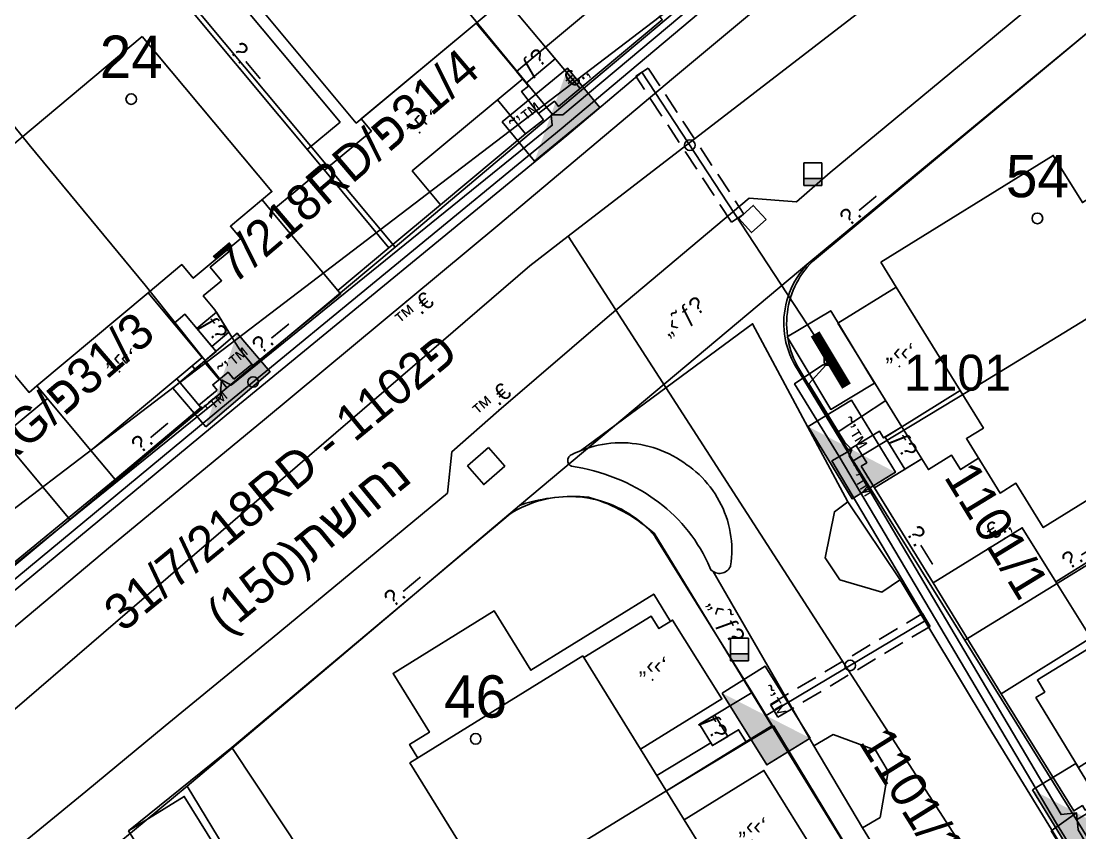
# Model space of a CAD drawing. Header units: metres. Extents: x 218299 to 220222, y 572714 to 574340.
# Drawn here: x 218915.9 to 218966, y 573260.6 to 573298.9 of the extents above; entities that cross this region are included whole.
import ezdxf
from ezdxf.enums import TextEntityAlignment as Align

# ---------------------------------------------------------------- set-up
doc = ezdxf.new("R2010")
doc.units = ezdxf.units.M
doc.header["$MEASUREMENT"] = 0
doc.linetypes.add('DASH15', pattern=[1.5, 1, -0.5])
for name, color, linetype in [('1602', 44, 'Continuous'), ('1603', 44, 'Continuous'), ('6011', 10, 'Continuous'), ('6091', 102, 'CABLEUNDEXIST03'), ('6151', 102, 'CABLEUNDEXIST03'), ('6241', 7, 'Continuous'), ('6261', 7, 'Continuous'), ('6701', 7, 'DASH15'), ('6911', 3, 'Continuous'), ('6916', 7, 'Continuous'), ('A_POINTS', 2, 'Continuous'), ('M2200', 253, 'Continuous'), ('M2207', 253, 'Continuous'), ('M2401', 7, 'Continuous'), ('M2404', 7, 'Continuous'), ('M2407', 253, 'Continuous'), ('M2408', 253, 'Continuous'), ('M2412', 253, 'Continuous'), ('M2420', 253, 'Continuous'), ('M2601', 253, 'Continuous'), ('M2602', 253, 'Continuous'), ('M2605', 253, 'Continuous'), ('M2612', 253, 'Continuous'), ('M5235', 253, 'Continuous'), ('M5250', 253, 'Continuous')]:
    doc.layers.add(name, color=color, linetype=linetype)
doc.styles.add('HEBTXT', font='HEBTXT')
doc.styles.add('MAVAT_HEBTXT', font='HEBTXT')
doc.linetypes.add('CABLEUNDEXIST03', pattern='A,3.5,[222,elecad.shx,S=0.01,R=0,X=0,Y=0],1.5', length=5)

# ---------------------------------------------------------------- blocks, each defined once
blk = doc.blocks.new('6261')
blk.add_lwpolyline([(-2, -1.2), (2, -1.2), (2, 1.2), (-2, 1.2)], close=True)
at = {"color": 0}
blk.add_solid([(2, 1.2), (-2, -1.2), (2, -1.2)], dxfattribs=at)
at = {"color": 0, "style": 'HEBTXT'}
blk.add_attdef('PIL_NAME', (2.689, 2.418), '', height=1.7, dxfattribs=at)
at = {"style": 'HEBTXT'}
blk.add_attdef('CAMUT_MONIM', (2.489, 0.218), '', height=1.7, dxfattribs=at)
at = {"color": 0, "style": 'HEBTXT', "flags": 1}
for tag, p in [('TYPE', (2.585, -1.773)), ('MAP_TYPE', (2.689, -3.782))]:
    blk.add_attdef(tag, p, '', height=1.7, dxfattribs=at)
blk = doc.blocks.new('6911')
at = {"layer": 'A_POINTS'}
blk.add_circle((0, 0), 0.25, dxfattribs=at)
at = {"color": 0, "style": 'HEBTXT', "flags": 1}
blk.add_attdef('CODE', (-2.918, 6.399), '', height=1.7, dxfattribs=at)
at = {"color": 0, "style": 'HEBTXT'}
for tag, p in [('PATH', (0.169, 4.708)), ('HTCH', (0.169, 2.708))]:
    blk.add_attdef(tag, text='', height=1.7, dxfattribs=at).set_placement(p, align=Align.MIDDLE_CENTER)
blk = doc.blocks.new('6241')
at = {"color": 0}
blk.add_lwpolyline([(-2, -1.2), (2, -1.2), (2, 1.2), (-2, 1.2)], close=True, dxfattribs=at)
blk.add_lwpolyline([(-2, -1.2), (2, -1.2), (2, 1.2), (-2, 1.2)], close=True, dxfattribs=at)
at = {"color": 0, "const_width": 0.48}
blk.add_lwpolyline([(-1.44, 0), (1.44, 0)], dxfattribs=at)
blk.add_lwpolyline([(-1.44, 0), (1.44, 0)], dxfattribs=at)
at = {"color": 0, "style": 'HEBTXT'}
blk.add_attdef('PIL_NAME', (2.42, 1.776), '', height=1.7, dxfattribs=at)
at = {"color": 0, "style": 'HEBTXT', "flags": 1}
for tag, p in [('TYPE', (2.43, -0.61)), ('MAP_TYPE', (2.423, -2.677))]:
    blk.add_attdef(tag, p, '', height=1.7, dxfattribs=at)
blk = doc.blocks.new('6916')
at = {"layer": 'A_POINTS'}
blk.add_circle((0, 0), 0.25, dxfattribs=at)
at = {"color": 0, "style": 'HEBTXT'}
for tag, p in [('HTCH', (0.006, 3.527)), ('PIPE', (0.049, 1.33))]:
    blk.add_attdef(tag, text='', height=1.7, dxfattribs=at).set_placement(p, align=Align.MIDDLE_CENTER)
blk = doc.blocks.new('1603')
at = {"layer": 'A_POINTS'}
blk.add_circle((0, 0), 0.25, dxfattribs=at)
at = {"color": 0, "style": 'HEBTXT'}
blk.add_attdef('PARCEL_NUM', text='', height=2, dxfattribs=at).set_placement((0, 1), align=Align.CENTER)
at = {"color": 0, "style": 'HEBTXT', "flags": 1}
blk.add_attdef('LOT_NUM', text='', height=2, dxfattribs=at).set_placement((0, -2.5), align=Align.CENTER)
blk = doc.blocks.new('M2404')
blk.add_circle((0, 0), 0.025)
at = {"style": 'MAVAT_HEBTXT'}
blk.add_attdef('NAME', text='', height=0.8, dxfattribs=at).set_placement((0, 1.59), align=Align.MIDDLE)
blk = doc.blocks.new('M2408')
blk.add_circle((0, 0), 0.025)
at = {"style": 'MAVAT_HEBTXT'}
blk.add_attdef('NAME', text='', height=0.8, dxfattribs=at).set_placement((0, 1.59), align=Align.MIDDLE)
blk = doc.blocks.new('M2602')
blk.add_circle((0, 0), 0.025)
at = {"style": 'MAVAT_HEBTXT'}
blk.add_attdef('NAME', text='', height=0.8, dxfattribs=at).set_placement((0, 1.59), align=Align.MIDDLE)
blk = doc.blocks.new('M2605')
blk.add_circle((0, 0), 0.025)
at = {"style": 'MAVAT_HEBTXT'}
blk.add_attdef('NAME', text='', height=0.8, dxfattribs=at).set_placement((0, 1.59), align=Align.MIDDLE)
blk = doc.blocks.new('M2612')
blk.add_circle((0, 0), 0.025)
at = {"style": 'MAVAT_HEBTXT'}
blk.add_attdef('NAME', text='', height=0.8, dxfattribs=at).set_placement((0, 1.59), align=Align.MIDDLE)
blk = doc.blocks.new('M2207')
blk.add_circle((0, 0), 0.025)
at = {"style": 'MAVAT_HEBTXT'}
blk.add_attdef('NAME', text='', height=0.8, dxfattribs=at).set_placement((0, 1.59), align=Align.MIDDLE)
blk = doc.blocks.new('M2412')
blk.add_circle((0, 0), 0.025)
at = {"style": 'MAVAT_HEBTXT'}
blk.add_attdef('NAME', text='', height=0.8, dxfattribs=at).set_placement((0, 1.59), align=Align.MIDDLE)
blk = doc.blocks.new('M5250')
blk.add_circle((0, 0), 0.025)
at = {"style": 'MAVAT_HEBTXT'}
blk.add_attdef('NAME', text='', height=0.8, dxfattribs=at).set_placement((0, 1.25), align=Align.MIDDLE)
blk = doc.blocks.new('*U89')
at = {"linetype": 'Continuous'}
for p, q in [((-0.85, 0), (-0.85, -0.66)), ((0.85, 0), (0.85, -0.66))]:
    blk.add_line(p, q, dxfattribs=at)
blk.add_solid([(-0.85, 0), (-0.85, -0.66), (0.85, -0.66)], dxfattribs=at)
at = {"linetype": 'Continuous', "extrusion": (0, 0, -1)}
blk.add_solid([(0.85, 0), (-0.85, 0), (-0.85, -0.66)], dxfattribs=at)
blk = doc.blocks.new('M5235')
for points in [[(-0.85, 1.47), (0.85, 1.47)], [(-0.85, -0.66), (-0.85, 1.47)], [(0.85, -0.66), (0.85, 1.47)], [(-0.85, 0), (0.85, 0)], [(-0.85, -0.66), (0.85, -0.66)]]:
    blk.add_lwpolyline(points)
at = {"linetype": 'Continuous'}
blk.add_blockref('*U89', (0, 0), dxfattribs=at)
at = {"style": 'MAVAT_HEBTXT', "flags": 1}
for tag, p in [('MARK', (0, 2.72)), ('HEIGHT', (0, -1.92)), ('NAME', (0, -4.48))]:
    blk.add_attdef(tag, text='', height=0.8, dxfattribs=at).set_placement(p, align=Align.MIDDLE)
blk = doc.blocks.new('111')
at = {"layer": 'M2200'}
for points in [[(218937.038, 573311.018, 571.033), (218933.682, 573308.221, 571.078), (218931.494, 573306.397, 571.106), (218925.968, 573301.792, 571.179), (218925.636, 573301.515, 571.183), (218931.792, 573294.128, 571.033), (218937.468, 573298.859, 571.033), (218941.483, 573302.205, 571.033), (218943.194, 573303.631, 571.033)], [(218921.677, 573298.216, 570.133), (218915.938, 573293.412, 570.133), (218910.251, 573288.652, 570.133), (218916.324, 573281.396, 570.133), (218916.69, 573281.703, 570.133), (218921.954, 573286.109, 570.133), (218923.544, 573287.44, 570.133), (218924.086, 573286.792, 569.833), (218926.328, 573288.669, 569.833), (218925.841, 573289.252, 570.133), (218927.804, 573290.895, 570.133)], [(218956.592, 573287.559, 571.755), (218957.326, 573286.371, 571.732), (218960.349, 573281.484, 571.639), (218961.444, 573279.714, 571.605), (218960.643, 573279.219, 571.23), (218962.236, 573276.643, 571.23), (218962.983, 573277.106, 571.68), (218964.278, 573275.012, 571.605), (218972.424, 573280.05, 571.68), (218968.562, 573286.296, 572.205), (218968.449, 573286.226, 572.28), (218967.678, 573287.472, 572.205), (218968.456, 573287.953, 572.13), (218969.259, 573286.655, 572.13), (218970.835, 573287.629, 572.13), (218968.306, 573291.719, 572.205), (218968.306, 573291.719, 572.205), (218966.126, 573290.371, 572.205), (218964.746, 573292.602, 571.68)], [(218942.505, 573268.945, 571.83), (218942.557, 573268.862, 571.831), (218945.24, 573264.53, 571.883), (218947.302, 573261.2, 571.922), (218949.958, 573256.913, 571.974), (218950.288, 573256.38, 571.98), (218949.919, 573256.151, 571.973), (218942.116, 573251.318, 571.83), (218942.116, 573251.318, 571.83), (218934.333, 573263.883, 571.68), (218942.505, 573268.945, 571.83)]]:
    blk.add_polyline3d(points, close=True, dxfattribs=at)
at = {"layer": 'M2207'}
for points in [[(218941.483, 573302.205, 571.033), (218938.841, 573300.003, 571.033), (218940.746, 573297.717, 570.658), (218943.388, 573299.919, 570.583)], [(218937.468, 573298.859, 571.033), (218932.032, 573294.328, 571.033), (218932.511, 573293.754, 570.958), (218930.286, 573291.9, 570.133), (218930.286, 573291.9, 570.133), (218933.338, 573288.238, 569.683), (218935.776, 573290.27, 569.683), (218934.442, 573291.87, 570.883), (218939.664, 573296.223, 570.883)], [(218921.954, 573286.109, 570.129), (218916.69, 573281.703, 570.204), (218919.246, 573278.65, 570.129), (218919.246, 573278.65, 570.129), (218924.51, 573283.055, 570.054), (218921.954, 573286.109, 570.129)], [(218957.326, 573286.371, 571.439), (218960.349, 573281.484, 571.439), (218957.593, 573279.78, 571.439), (218954.57, 573284.667, 571.439), (218957.326, 573286.371, 571.439)], [(218942.557, 573268.862, 571.831), (218945.24, 573264.53, 571.883), (218949.08, 573266.908, 571.133), (218946.751, 573270.635, 570.983), (218946.101, 573270.233, 571.658), (218945.732, 573270.829, 571.658)], [(218967.383, 573269.878, 572.283), (218970.731, 573264.403, 572.133), (218967.35, 573262.335, 571.983), (218966.372, 573263.934, 571.983), (218965.948, 573263.674, 571.983), (218963.928, 573266.976, 571.983), (218964.351, 573267.235, 572.058), (218964, 573267.809, 572.058)], [(218947.302, 573261.2, 571.922), (218949.958, 573256.913, 571.974), (218953.722, 573259.245, 571.749), (218951.065, 573263.53, 571.698), (218947.302, 573261.2, 571.922)], [(218926.47, 573257.768, 569.421), (218923.66, 573262.301, 568.971), (218921.032, 573260.672, 568.896), (218923.843, 573256.139, 569.196)]]:
    blk.add_polyline3d(points, close=True, dxfattribs=at)
at = {"layer": 'M2401'}
for points in [[(218965.662, 573301.295, 568.369), (218960.309, 573296.856, 568.369), (218954.207, 573291.794, 568.219), (218952.606, 573290.405, 568.144), (218950.364, 573290.573, 567.994), (218943.764, 573285.035, 567.619), (218938.54, 573280.552, 567.394), (218936.315, 573278.591, 567.244), (218936.111, 573276.644, 567.094), (218927.824, 573269.783, 566.644), (218922.764, 573265.642, 566.344), (218919.009, 573262.528, 566.119), (218914.808, 573259.109, 565.894)], [(218909.038, 573264.773, 565.684), (218920.172, 573274.122, 566.284), (218927.459, 573280.125, 566.884), (218938.491, 573289.293, 567.409), (218946.8, 573296.264, 568.009), (218953.599, 573301.961, 568.009), (218958.946, 573306.344, 568.309), (218963.981, 573310.583, 568.159), (218968.948, 573314.485, 568.159), (218972.741, 573317.441, 568.174), (218978.258, 573321.157, 568.054), (218982.518, 573323.853, 567.934), (218987.83, 573326.973, 567.934), (218992.949, 573329.819, 567.934), (218996.922, 573331.759, 567.694), (218998.667, 573332.63, 567.682), (219000.23, 573333.792, 567.574), (219001.176, 573334.789, 567.501), (219001.983, 573335.92, 567.455), (219002.625, 573337.153, 567.44), (219003.085, 573338.45, 567.454), (219003.399, 573339.701, 567.398)], [(218941.972, 573277.912, 567.765), (218942.238, 573277.869, 567.788), (218942.504, 573277.818, 567.811), (218942.767, 573277.76, 567.834), (218943.029, 573277.693, 567.858), (218943.289, 573277.619, 567.881), (218943.546, 573277.537, 567.905), (218943.801, 573277.448, 567.929), (218944.053, 573277.351, 567.953), (218944.302, 573277.247, 567.977), (218944.548, 573277.135, 568.001), (218944.79, 573277.017, 568.025), (218945.029, 573276.891, 568.05), (218945.264, 573276.758, 568.074), (218945.495, 573276.618, 568.098), (218945.721, 573276.471, 568.122), (218945.886, 573276.358, 568.14), (218946.087, 573276.212, 568.145), (218946.283, 573276.059, 568.151), (218946.474, 573275.9, 568.158), (218946.659, 573275.735, 568.164), (218946.84, 573275.564, 568.172), (218947.014, 573275.387, 568.179), (218947.183, 573275.205, 568.187), (218947.346, 573275.017, 568.195), (218947.503, 573274.824, 568.204), (218947.654, 573274.627, 568.213), (218947.798, 573274.424, 568.222), (218947.935, 573274.217, 568.232), (218948.066, 573274.006, 568.242), (218948.19, 573273.791, 568.252), (218948.307, 573273.572, 568.262), (218948.416, 573273.349, 568.273), (218948.519, 573273.122, 568.284), (218948.566, 573273.012, 568.29), (218948.616, 573272.968, 568.29), (218948.672, 573272.929, 568.29), (218948.672, 573272.929, 568.29), (218948.732, 573272.897, 568.29), (218948.795, 573272.873, 568.29), (218948.86, 573272.856, 568.29), (218948.927, 573272.847, 568.29), (218948.995, 573272.847, 568.29), (218949.062, 573272.854, 568.29), (218949.128, 573272.869, 568.29), (218949.192, 573272.891, 568.29), (218949.252, 573272.921, 568.29), (218949.309, 573272.958, 568.29), (218949.36, 573273.001, 568.29), (218949.407, 573273.051, 568.29), (218949.447, 573273.105, 568.29), (218949.481, 573273.164, 568.29), (218949.496, 573273.198, 568.29), (218949.522, 573273.395, 568.295), (218949.539, 573273.592, 568.3), (218949.549, 573273.79, 568.304), (218949.55, 573273.988, 568.307), (218949.544, 573274.185, 568.31), (218949.529, 573274.383, 568.311), (218949.507, 573274.58, 568.312), (218949.477, 573274.775, 568.312), (218949.439, 573274.97, 568.31), (218949.393, 573275.162, 568.308), (218949.339, 573275.353, 568.305), (218949.278, 573275.541, 568.302), (218949.21, 573275.727, 568.297), (218949.134, 573275.91, 568.292), (218949.051, 573276.089, 568.285), (218948.96, 573276.266, 568.278), (218948.863, 573276.438, 568.27), (218948.759, 573276.606, 568.261), (218948.648, 573276.77, 568.252), (218948.53, 573276.929, 568.242), (218948.407, 573277.083, 568.231), (218948.277, 573277.232, 568.219), (218948.141, 573277.376, 568.206), (218948, 573277.514, 568.193), (218947.853, 573277.647, 568.179), (218947.701, 573277.773, 568.165), (218947.545, 573277.893, 568.149), (218947.444, 573277.965, 568.14), (218947.281, 573278.084, 568.12), (218947.114, 573278.197, 568.1), (218946.942, 573278.304, 568.08), (218946.766, 573278.403, 568.061), (218946.587, 573278.496, 568.042), (218946.403, 573278.581, 568.024), (218946.217, 573278.659, 568.006), (218946.027, 573278.73, 567.988), (218945.835, 573278.793, 567.971), (218945.641, 573278.848, 567.954), (218945.444, 573278.896, 567.938), (218945.246, 573278.936, 567.923), (218945.046, 573278.968, 567.908), (218944.845, 573278.992, 567.893), (218944.643, 573279.009, 567.88), (218944.441, 573279.017, 567.867), (218944.238, 573279.017, 567.854), (218944.036, 573279.01, 567.843), (218943.834, 573278.994, 567.832), (218943.632, 573278.971, 567.821), (218943.432, 573278.939, 567.812), (218943.233, 573278.9, 567.803), (218943.036, 573278.853, 567.795), (218942.841, 573278.798, 567.787), (218942.648, 573278.736, 567.781), (218942.457, 573278.666, 567.775), (218942.403, 573278.644, 567.774), (218942.27, 573278.589, 567.77), (218942.085, 573278.504, 567.766), (218942.001, 573278.462, 567.765), (218941.956, 573278.445, 567.765), (218941.914, 573278.42, 567.765), (218941.877, 573278.388, 567.765), (218941.846, 573278.351, 567.765), (218941.822, 573278.31, 567.765), (218941.804, 573278.264, 567.765), (218941.795, 573278.217, 567.765), (218941.793, 573278.169, 567.765), (218941.799, 573278.121, 567.765), (218941.813, 573278.074, 567.765), (218941.834, 573278.031, 567.765), (218941.862, 573277.992, 567.765), (218941.897, 573277.958, 567.765), (218941.936, 573277.93, 567.765), (218941.972, 573277.912, 567.765)], [(218955.04, 573276.225, 568.44), (218957.51, 573272.541, 568.59), (218957.51, 573272.541, 568.59), (218957.295, 573272.397, 568.59), (218957.08, 573272.252, 568.59), (218956.65, 573271.964, 568.59), (218954.666, 573272.534, 568.515), (218953.966, 573273.578, 568.515), (218954.405, 573275.759, 568.44), (218955.04, 573276.225, 568.44), (218955.04, 573276.225, 568.44)], [(218953.423, 573264.691, 568.74), (218953.423, 573264.691, 568.74), (218955.737, 573260.819, 568.965), (218955.737, 573260.819, 568.965), (218956.558, 573261.31, 568.965), (218956.946, 573263.478, 568.815), (218956.34, 573264.493, 568.815), (218954.341, 573265.225, 568.74), (218953.423, 573264.691, 568.74)]]:
    blk.add_polyline3d(points, dxfattribs=at)
at = {"layer": 'M2404'}
for points in [[(218965.662, 573301.295, 568.369), (218960.309, 573296.856, 568.369), (218954.207, 573291.794, 568.219), (218952.606, 573290.405, 568.144), (218950.364, 573290.573, 567.994), (218943.764, 573285.035, 567.619), (218938.54, 573280.552, 567.394), (218936.315, 573278.591, 567.244), (218936.111, 573276.644, 567.094), (218927.824, 573269.783, 566.644), (218922.764, 573265.642, 566.344), (218919.009, 573262.528, 566.119), (218914.808, 573259.109, 565.894)], [(218909.038, 573264.773, 565.684), (218920.172, 573274.122, 566.284), (218927.459, 573280.125, 566.884), (218938.491, 573289.293, 567.409), (218946.8, 573296.264, 568.009), (218953.599, 573301.961, 568.009), (218958.946, 573306.344, 568.309), (218963.981, 573310.583, 568.159), (218968.948, 573314.485, 568.159), (218972.741, 573317.441, 568.174), (218978.258, 573321.157, 568.054), (218982.518, 573323.853, 567.934), (218987.83, 573326.973, 567.934), (218992.949, 573329.819, 567.934), (218996.922, 573331.759, 567.694), (218998.667, 573332.63, 567.682), (219000.23, 573333.792, 567.574), (219001.176, 573334.789, 567.501), (219001.983, 573335.92, 567.455), (219002.625, 573337.153, 567.44), (219003.085, 573338.45, 567.454), (219003.399, 573339.701, 567.398)], [(218941.972, 573277.912, 567.765), (218942.238, 573277.869, 567.788), (218942.504, 573277.818, 567.811), (218942.767, 573277.76, 567.834), (218943.029, 573277.693, 567.858), (218943.289, 573277.619, 567.881), (218943.546, 573277.537, 567.905), (218943.801, 573277.448, 567.929), (218944.053, 573277.351, 567.953), (218944.302, 573277.247, 567.977), (218944.548, 573277.135, 568.001), (218944.79, 573277.017, 568.025), (218945.029, 573276.891, 568.05), (218945.264, 573276.758, 568.074), (218945.495, 573276.618, 568.098), (218945.721, 573276.471, 568.122), (218945.886, 573276.358, 568.14), (218946.087, 573276.212, 568.145), (218946.283, 573276.059, 568.151), (218946.474, 573275.9, 568.158), (218946.659, 573275.735, 568.164), (218946.84, 573275.564, 568.172), (218947.014, 573275.387, 568.179), (218947.183, 573275.205, 568.187), (218947.346, 573275.017, 568.195), (218947.503, 573274.824, 568.204), (218947.654, 573274.627, 568.213), (218947.798, 573274.424, 568.222), (218947.935, 573274.217, 568.232), (218948.066, 573274.006, 568.242), (218948.19, 573273.791, 568.252), (218948.307, 573273.572, 568.262), (218948.416, 573273.349, 568.273), (218948.519, 573273.122, 568.284), (218948.566, 573273.012, 568.29), (218948.616, 573272.968, 568.29), (218948.672, 573272.929, 568.29), (218948.672, 573272.929, 568.29), (218948.732, 573272.897, 568.29), (218948.795, 573272.873, 568.29), (218948.86, 573272.856, 568.29), (218948.927, 573272.847, 568.29), (218948.995, 573272.847, 568.29), (218949.062, 573272.854, 568.29), (218949.128, 573272.869, 568.29), (218949.192, 573272.891, 568.29), (218949.252, 573272.921, 568.29), (218949.309, 573272.958, 568.29), (218949.36, 573273.001, 568.29), (218949.407, 573273.051, 568.29), (218949.447, 573273.105, 568.29), (218949.481, 573273.164, 568.29), (218949.496, 573273.198, 568.29), (218949.522, 573273.395, 568.295), (218949.539, 573273.592, 568.3), (218949.549, 573273.79, 568.304), (218949.55, 573273.988, 568.307), (218949.544, 573274.185, 568.31), (218949.529, 573274.383, 568.311), (218949.507, 573274.58, 568.312), (218949.477, 573274.775, 568.312), (218949.439, 573274.97, 568.31), (218949.393, 573275.162, 568.308), (218949.339, 573275.353, 568.305), (218949.278, 573275.541, 568.302), (218949.21, 573275.727, 568.297), (218949.134, 573275.91, 568.292), (218949.051, 573276.089, 568.285), (218948.96, 573276.266, 568.278), (218948.863, 573276.438, 568.27), (218948.759, 573276.606, 568.261), (218948.648, 573276.77, 568.252), (218948.53, 573276.929, 568.242), (218948.407, 573277.083, 568.231), (218948.277, 573277.232, 568.219), (218948.141, 573277.376, 568.206), (218948, 573277.514, 568.193), (218947.853, 573277.647, 568.179), (218947.701, 573277.773, 568.165), (218947.545, 573277.893, 568.149), (218947.444, 573277.965, 568.14), (218947.281, 573278.084, 568.12), (218947.114, 573278.197, 568.1), (218946.942, 573278.304, 568.08), (218946.766, 573278.403, 568.061), (218946.587, 573278.496, 568.042), (218946.403, 573278.581, 568.024), (218946.217, 573278.659, 568.006), (218946.027, 573278.73, 567.988), (218945.835, 573278.793, 567.971), (218945.641, 573278.848, 567.954), (218945.444, 573278.896, 567.938), (218945.246, 573278.936, 567.923), (218945.046, 573278.968, 567.908), (218944.845, 573278.992, 567.893), (218944.643, 573279.009, 567.88), (218944.441, 573279.017, 567.867), (218944.238, 573279.017, 567.854), (218944.036, 573279.01, 567.843), (218943.834, 573278.994, 567.832), (218943.632, 573278.971, 567.821), (218943.432, 573278.939, 567.812), (218943.233, 573278.9, 567.803), (218943.036, 573278.853, 567.795), (218942.841, 573278.798, 567.787), (218942.648, 573278.736, 567.781), (218942.457, 573278.666, 567.775), (218942.403, 573278.644, 567.774), (218942.27, 573278.589, 567.77), (218942.085, 573278.504, 567.766), (218942.001, 573278.462, 567.765), (218941.956, 573278.445, 567.765), (218941.914, 573278.42, 567.765), (218941.877, 573278.388, 567.765), (218941.846, 573278.351, 567.765), (218941.822, 573278.31, 567.765), (218941.804, 573278.264, 567.765), (218941.795, 573278.217, 567.765), (218941.793, 573278.169, 567.765), (218941.799, 573278.121, 567.765), (218941.813, 573278.074, 567.765), (218941.834, 573278.031, 567.765), (218941.862, 573277.992, 567.765), (218941.897, 573277.958, 567.765), (218941.936, 573277.93, 567.765), (218941.972, 573277.912, 567.765)], [(218955.04, 573276.225, 568.44), (218957.51, 573272.541, 568.59), (218957.51, 573272.541, 568.59), (218957.295, 573272.397, 568.59), (218957.08, 573272.252, 568.59), (218956.65, 573271.964, 568.59), (218954.666, 573272.534, 568.515), (218953.966, 573273.578, 568.515), (218954.405, 573275.759, 568.44), (218955.04, 573276.225, 568.44), (218955.04, 573276.225, 568.44)], [(218953.423, 573264.691, 568.74), (218953.423, 573264.691, 568.74), (218955.737, 573260.819, 568.965), (218955.737, 573260.819, 568.965), (218956.558, 573261.31, 568.965), (218956.946, 573263.478, 568.815), (218956.34, 573264.493, 568.815), (218954.341, 573265.225, 568.74), (218953.423, 573264.691, 568.74)]]:
    blk.add_polyline3d(points, dxfattribs=at)
at = {"layer": 'M2407'}
for points in [[(218925.5, 573300.803, 568.183), (218931.025, 573294.174, 568.333), (218929.47, 573292.879, 568.314)], [(218925.698, 573288.141, 567.539), (218925.773, 573288.051, 567.539), (218924.892, 573287.313, 567.539), (218925.423, 573286.679, 567.539), (218924.561, 573285.958, 567.539), (218925.109, 573285.304, 567.63)], [(218958.53, 573278.264, 568.89), (218958.847, 573277.752, 568.89), (218959.943, 573278.429, 568.89), (218960.362, 573277.752, 568.89), (218961.221, 573278.284, 568.89)], [(218934.711, 573264.117, 569.117), (218934.315, 573264.757, 569.117), (218935.252, 573265.337, 569.117), (218933.532, 573268.113, 569.117), (218938.315, 573271.075, 569.117), (218940.053, 573268.268, 569.117), (218945.862, 573271.865, 569.267), (218946.659, 573270.578, 569.267)], [(218948.554, 573264.837, 569.194), (218946.005, 573263.295, 569.194)]]:
    blk.add_polyline3d(points, dxfattribs=at)
at = {"layer": 'M2408'}
for points in [[(218933.338, 573288.238, 567.405), (218930.922, 573286.224, 567.346)], [(218942.403, 573278.644, 567.766), (218950.532, 573284.642, 568.216), (218955.04, 573276.225, 568.366)], [(218920.389, 573277.284, 566.58), (218915.542, 573273.295, 566.205)], [(218953.423, 573264.691, 568.666), (218948.672, 573272.929, 568.216)], [(218957.51, 573272.541, 568.516), (218961.664, 573265.622, 568.853), (218969.844, 573252.272, 569.228), (218976.088, 573242.106, 569.528)], [(218959.069, 573272.4, 568.591), (218962.281, 573267.147, 568.816)], [(218925.91, 573264.619, 566.494), (218921.032, 573260.672, 566.269)], [(218963.734, 573247.784, 569.303), (218955.737, 573260.819, 568.853)]]:
    blk.add_polyline3d(points, dxfattribs=at)
at = {"layer": 'M2412'}
for points in [[(218940.746, 573297.717, 568.455), (218939.373, 573296.573, 568.455), (218939.831, 573296.024, 567.855), (218941.204, 573297.168, 567.855), (218940.746, 573297.717, 568.455)], [(218924.256, 573284.417, 567.555), (218925.18, 573285.19, 567.555), (218925.769, 573284.248, 566.955), (218924.963, 573283.573, 566.955), (218924.256, 573284.417, 567.555)], [(218957.593, 573279.78, 568.89), (218958.53, 573278.264, 568.89), (218957.736, 573277.772, 568.29), (218956.798, 573279.289, 568.29), (218957.593, 573279.78, 568.89)], [(218948.634, 573264.705, 569.194), (218948.024, 573265.713, 569.194), (218948.747, 573266.15, 568.744), (218949.356, 573265.142, 568.744), (218948.634, 573264.705, 569.194)]]:
    blk.add_polyline3d(points, close=True, dxfattribs=at)
at = {"layer": 'M2420', "linetype": 'Continuous', "lineweight": -3}
for points in [[(218941.816, 573288.779), (218976.91, 573315.81), (218990.2, 573324.81), (218993.206, 573326.375)], [(218894.8, 573248.5), (218940, 573287.38), (218941.816, 573288.779)], [(218941.816, 573288.779), (218988.41, 573216.62), (219004.09, 573189.81)]]:
    blk.add_lwpolyline(points, dxfattribs=at)
at = {"layer": 'M2601'}
blk.add_polyline3d([(218930.217, 573291.983, 569.73), (218927.793, 573289.963, 569.669)], dxfattribs=at)
at = {"layer": 'M2602'}
for points in [[(218946.116, 573299.197, 570.555), (218946.26, 573299.01, 570.555), (218941.356, 573294.912, 570.555), (218941.159, 573295.168, 570.555), (218940.408, 573294.589, 570.705), (218939.61, 573295.623, 570.78), (218939.935, 573295.873, 570.855), (218939.664, 573296.223, 570.855)], [(218940.408, 573294.589, 569.355), (218940.648, 573294.278, 569.355)], [(218927.793, 573289.963, 569.339), (218927.339, 573290.506, 569.339)], [(218927.793, 573289.963, 569.339), (218930.922, 573286.224, 569.28)], [(218924.593, 573282.857, 568.964), (218925.306, 573282.005, 568.964)], [(218926, 573282.019, 568.289), (218925.731, 573282.35, 568.289), (218925.004, 573281.759, 568.289), (218925.21, 573281.506, 568.289)], [(218957.593, 573279.78, 569.94), (218956.729, 573279.246, 569.94), (218956.527, 573279.574, 569.94), (218955.058, 573278.665, 569.94)], [(218955.427, 573278.893, 569.678), (218955.934, 573278.073, 569.79), (218955.664, 573277.906, 569.79)], [(218959.069, 573272.4, 569.49), (218959.069, 573272.4, 569.49), (218963.283, 573275.006, 569.49), (218964.868, 573272.443, 569.466)], [(218950.241, 573264.846, 570.619), (218946.46, 573262.56, 570.619)]]:
    blk.add_polyline3d(points, dxfattribs=at)
at = {"layer": 'M2605'}
for points in [[(218925.93, 573301.161, 568.183), (218923.946, 573299.507, 568.183), (218923.946, 573299.507, 568.183), (218930.286, 573291.9, 568.333)], [(218967.513, 573299.353, 569.04), (218953.359, 573287.594, 569.04), (218953.233, 573287.461, 569.04), (218953.112, 573287.323, 569.04), (218952.998, 573287.18, 569.04), (218952.891, 573287.032, 569.04), (218952.79, 573286.88, 569.04), (218952.696, 573286.723, 569.04), (218952.608, 573286.563, 569.04), (218952.528, 573286.398, 569.04), (218952.455, 573286.231, 569.04), (218952.389, 573286.06, 569.04), (218952.331, 573285.886, 569.04), (218952.281, 573285.711, 569.04), (218952.238, 573285.533, 569.04), (218952.204, 573285.353, 569.04), (218952.177, 573285.172, 569.04), (218952.158, 573284.99, 569.04), (218952.147, 573284.808, 569.04), (218952.143, 573284.625, 569.04), (218952.148, 573284.442, 569.04), (218952.161, 573284.26, 569.04), (218952.182, 573284.078, 569.04), (218952.211, 573283.897, 569.04), (218952.248, 573283.718, 569.04), (218952.292, 573283.541, 569.04), (218952.344, 573283.366, 569.04), (218952.404, 573283.193, 569.04), (218952.472, 573283.023, 569.04), (218952.546, 573282.856, 569.04), (218952.628, 573282.692, 569.04), (218952.672, 573282.611, 569.04), (218954.537, 573279.508, 569.04), (218956.826, 573281.02, 569.04)], [(218939.373, 573296.573, 568.455), (218940.746, 573297.717, 568.455), (218942.375, 573295.763, 568.455)], [(218938.469, 573295.227, 568.455), (218939.803, 573293.626, 568.455), (218935.776, 573290.27, 568.455)], [(218902.579, 573294.114, 566.851), (218909.693, 573285.573, 567.34), (218914.872, 573279.202, 567.49), (218914.872, 573279.202, 567.49), (218917.192, 573281.104, 567.49)], [(218930.922, 573286.224, 567.48), (218931.056, 573286.06, 567.48), (218926.897, 573282.679, 567.555), (218926.263, 573283.459, 567.555), (218925.109, 573285.304, 567.63)], [(218923.168, 573284.658, 567.839), (218923.689, 573285.095, 567.839), (218925.162, 573283.334, 567.839), (218924.167, 573282.501, 567.839), (218924.035, 573282.658, 567.839)], [(218982.018, 573283.142, 569.94), (218964.868, 573272.443, 569.94), (218966.522, 573269.792, 569.94), (218962.281, 573267.147, 569.94), (218962.281, 573267.147, 569.94), (218965.728, 573261.621, 569.94), (218966.13, 573261.871, 569.94), (218966.264, 573261.657, 569.94), (218967.35, 573262.335, 569.94)], [(218923.304, 573282.046, 567.94), (218924.447, 573280.68, 567.94), (218920.389, 573277.284, 567.94), (218919.246, 573278.65, 567.94)], [(218957.593, 573279.78, 568.89), (218958.53, 573278.264, 568.89), (218956.297, 573276.883, 568.89), (218959.069, 573272.4, 569.04)], [(218929.264, 573259.552, 568.594), (218925.91, 573264.619, 568.744), (218939.074, 573275.663, 568.744), (218939.248, 573275.769, 568.765), (218939.425, 573275.868, 568.786), (218939.607, 573275.96, 568.807), (218939.792, 573276.045, 568.827), (218939.98, 573276.123, 568.846), (218940.171, 573276.193, 568.865), (218940.365, 573276.256, 568.883), (218940.561, 573276.311, 568.901), (218940.759, 573276.359, 568.918), (218940.959, 573276.399, 568.934), (218941.161, 573276.431, 568.949), (218941.364, 573276.455, 568.964), (218941.567, 573276.471, 568.978), (218941.771, 573276.479, 568.991), (218941.975, 573276.479, 569.003), (218942.179, 573276.471, 569.015), (218942.383, 573276.456, 569.026), (218942.586, 573276.432, 569.035), (218942.788, 573276.401, 569.044), (218942.989, 573276.361, 569.052), (218943.188, 573276.314, 569.059), (218943.385, 573276.26, 569.065), (218943.579, 573276.197, 569.071), (218943.772, 573276.127, 569.075), (218943.961, 573276.05, 569.078), (218944.147, 573275.965, 569.081), (218944.33, 573275.873, 569.082), (218944.509, 573275.775, 569.083), (218944.684, 573275.669, 569.082), (218944.855, 573275.556, 569.081), (218945.022, 573275.437, 569.078), (218945.183, 573275.312, 569.075), (218945.34, 573275.181, 569.071), (218945.491, 573275.043, 569.066), (218945.637, 573274.9, 569.06), (218945.778, 573274.751, 569.053), (218945.912, 573274.597, 569.045), (218945.926, 573274.58, 569.044), (218950.509, 573267.216, 569.194), (218948.024, 573265.713, 569.194), (218948.634, 573264.705, 569.194), (218949.873, 573265.455, 569.194), (218950.241, 573264.846, 569.194), (218951.538, 573265.63, 569.194), (218955.084, 573259.766, 569.494)]]:
    blk.add_polyline3d(points, dxfattribs=at)
at = {"layer": 'M2612'}
for points in [[(218940.648, 573294.278, 569.355), (218939.803, 573293.626, 569.355)], [(218926.863, 573282.721, 568.289), (218926, 573282.019, 568.289)], [(218925.21, 573281.506, 568.289), (218924.345, 573280.803, 568.289)], [(218955.058, 573278.665, 569.94), (218954.537, 573279.508, 569.94)], [(218955.664, 573277.906, 569.79), (218956.297, 573276.883, 569.79)], [(218950.509, 573267.216, 569.794), (218951.487, 573265.6, 569.794)]]:
    blk.add_polyline3d(points, dxfattribs=at)
at = {"layer": 'M5250'}
for points in [[(218951.172, 573289.575, 568.065), (218950.489, 573288.952, 568.065), (218949.885, 573289.614, 568.065), (218950.568, 573290.237, 568.065), (218951.172, 573289.575, 568.065)], [(218938.048, 573278.795, 567.465), (218937.054, 573277.927, 567.465), (218937.821, 573277.049, 567.465), (218938.815, 573277.917, 567.465), (218938.048, 573278.795, 567.465)]]:
    blk.add_polyline3d(points, dxfattribs=at)
at = {"layer": 'M2207'}
ref = blk.add_blockref('M2207', (218934.791, 573293.683), dxfattribs=dict(at, xscale=0.5, yscale=0.5, zscale=0.5))
ref.add_attrib('NAME', '„‹‹‘', dxfattribs={"layer": '0', "height": 0.8, "style": 'MAVAT_HEBTXT'}).set_placement((218934.791, 573294.308), align=Align.MIDDLE)
ref = blk.add_blockref('M2207', (218957.474, 573282.628), dxfattribs=dict(at, xscale=0.5, yscale=0.5, zscale=0.5))
ref.add_attrib('NAME', '„‹‹‘', dxfattribs={"layer": '0', "height": 0.8, "style": 'MAVAT_HEBTXT'}).set_placement((218957.474, 573283.253), align=Align.MIDDLE)
ref = blk.add_blockref('M2207', (218920.6, 573282.379), dxfattribs=dict(at, xscale=0.5, yscale=0.5, zscale=0.5))
ref.add_attrib('NAME', '„‹‹‘', dxfattribs={"layer": '0', "height": 0.8, "style": 'MAVAT_HEBTXT'}).set_placement((218920.6, 573283.004), align=Align.MIDDLE)
ref = blk.add_blockref('M2207', (218945.805, 573267.813), dxfattribs=dict(at, xscale=0.5, yscale=0.5, zscale=0.5))
ref.add_attrib('NAME', '„‹‹‘', dxfattribs={"layer": '0', "height": 0.8, "style": 'MAVAT_HEBTXT'}).set_placement((218945.805, 573268.438), align=Align.MIDDLE)
ref = blk.add_blockref('M2207', (218950.512, 573260.222), dxfattribs=dict(at, xscale=0.5, yscale=0.5, zscale=0.5))
ref.add_attrib('NAME', '„‹‹‘', dxfattribs={"layer": '0', "height": 0.8, "style": 'MAVAT_HEBTXT'}).set_placement((218950.512, 573260.847), align=Align.MIDDLE)
at = {"layer": 'M2404'}
ref = blk.add_blockref('M2404', (218934.168, 573285.7), dxfattribs=dict(at, xscale=0.5, yscale=0.5, zscale=0.5))
ref.add_attrib('NAME', '™.€', dxfattribs={"layer": '0', "height": 0.8, "rotation": 39.7318, "style": 'MAVAT_HEBTXT'}).set_placement((218934.519, 573285.277), align=Align.MIDDLE)
ref = blk.add_blockref('M2404', (218938.54, 573280.552), dxfattribs=dict(at, xscale=0.5, yscale=0.5, zscale=0.5))
ref.add_attrib('NAME', '™.€', dxfattribs={"layer": '0', "height": 0.8, "rotation": 40.6325, "style": 'MAVAT_HEBTXT'}).set_placement((218938.182, 573280.969), align=Align.MIDDLE)
at = {"layer": 'M2408'}
ref = blk.add_blockref('M2408', (218950.306, 573284.475), dxfattribs=dict(at, xscale=0.5, yscale=0.5, zscale=0.5))
ref.add_attrib('NAME', '„‹˜ƒ\x8e', dxfattribs={"layer": '0', "height": 0.8, "rotation": 36.4219, "style": 'MAVAT_HEBTXT'}).set_placement((218947.279, 573284.923), align=Align.MIDDLE)
ref = blk.add_blockref('M2408', (218949.905, 573270.791), dxfattribs=dict(at, xscale=0.5, yscale=0.5, zscale=0.5))
ref.add_attrib('NAME', '„‹˜ƒ\x8e', dxfattribs={"layer": '0', "height": 0.8, "rotation": 299.9748, "style": 'MAVAT_HEBTXT'}).set_placement((218949.217, 573270.579), align=Align.MIDDLE)
at = {"layer": 'M2412'}
ref = blk.add_blockref('M2412', (218939.831, 573296.024), dxfattribs=dict(at, xscale=0.5, yscale=0.5, zscale=0.5))
ref.add_attrib('NAME', 'ƒ\x8e', dxfattribs={"layer": '0', "height": 0.8, "rotation": 39.8103, "style": 'MAVAT_HEBTXT'}).set_placement((218940.238, 573296.954), align=Align.MIDDLE)
ref = blk.add_blockref('M2412', (218924.581, 573284.029), dxfattribs=dict(at, xscale=0.5, yscale=0.5, zscale=0.5))
ref.add_attrib('NAME', 'ƒ\x8e', dxfattribs={"layer": '0', "height": 0.8, "rotation": 309.9275, "style": 'MAVAT_HEBTXT'}).set_placement((218925.003, 573284.382), align=Align.MIDDLE)
ref = blk.add_blockref('M2412', (218957.736, 573277.772), dxfattribs=dict(at, xscale=0.5, yscale=0.5, zscale=0.5))
ref.add_attrib('NAME', 'ƒ\x8e', dxfattribs={"layer": '0', "height": 0.8, "rotation": 301.734, "style": 'MAVAT_HEBTXT'}).set_placement((218957.638, 573278.879), align=Align.MIDDLE)
ref = blk.add_blockref('M2412', (218949.021, 573265.697), dxfattribs=dict(at, xscale=0.5, yscale=0.5, zscale=0.5))
ref.add_attrib('NAME', 'ƒ\x8e', dxfattribs={"layer": '0', "height": 0.8, "rotation": 301.1652, "style": 'MAVAT_HEBTXT'}).set_placement((218948.659, 573265.567), align=Align.MIDDLE)
at = {"layer": 'M2602'}
ref = blk.add_blockref('M2602', (218942.575, 573295.931), dxfattribs=dict(at, xscale=0.5, yscale=0.5, zscale=0.5))
ref.add_attrib('NAME', '€.‚', dxfattribs={"layer": '0', "height": 0.8, "rotation": 39.8852, "style": 'MAVAT_HEBTXT'}).set_placement((218942.222, 573296.353), align=Align.MIDDLE)
ref = blk.add_blockref('M2602', (218962.458, 573274.495), dxfattribs=dict(at, xscale=0.5, yscale=0.5, zscale=0.5))
ref.add_attrib('NAME', '€.‚', dxfattribs={"layer": '0', "height": 0.8, "rotation": 31.734, "style": 'MAVAT_HEBTXT'}).set_placement((218962.168, 573274.963), align=Align.MIDDLE)
at = {"layer": 'M2605'}
ref = blk.add_blockref('M2605', (218926.289, 573296.696), dxfattribs=dict(at, xscale=0.5, yscale=0.5, zscale=0.5))
ref.add_attrib('NAME', '\x9a.—', dxfattribs={"layer": '0', "height": 0.8, "rotation": 309.8103, "style": 'MAVAT_HEBTXT'}).set_placement((218926.711, 573297.048), align=Align.MIDDLE)
ref = blk.add_blockref('M2605', (218955.913, 573289.716), dxfattribs=dict(at, xscale=0.5, yscale=0.5, zscale=0.5))
ref.add_attrib('NAME', '\x9a.—', dxfattribs={"layer": '0', "height": 0.8, "rotation": 39.7175, "style": 'MAVAT_HEBTXT'}).set_placement((218955.562, 573290.139), align=Align.MIDDLE)
ref = blk.add_blockref('M2605', (218928.126, 573283.678), dxfattribs=dict(at, xscale=0.5, yscale=0.5, zscale=0.5))
ref.add_attrib('NAME', '\x9a.—', dxfattribs={"layer": '0', "height": 0.8, "rotation": 39.1111, "style": 'MAVAT_HEBTXT'}).set_placement((218927.779, 573284.104), align=Align.MIDDLE)
ref = blk.add_blockref('M2605', (218922.418, 573278.982), dxfattribs=dict(at, xscale=0.5, yscale=0.5, zscale=0.5))
ref.add_attrib('NAME', '\x9a.—', dxfattribs={"layer": '0', "height": 0.8, "rotation": 39.9275, "style": 'MAVAT_HEBTXT'}).set_placement((218922.065, 573279.404), align=Align.MIDDLE)
ref = blk.add_blockref('M2605', (218958.158, 573273.873), dxfattribs=dict(at, xscale=0.5, yscale=0.5, zscale=0.5))
ref.add_attrib('NAME', '\x9a.—', dxfattribs={"layer": '0', "height": 0.8, "rotation": 301.734, "style": 'MAVAT_HEBTXT'}).set_placement((218958.626, 573274.162), align=Align.MIDDLE)
ref = blk.add_blockref('M2605', (218966.383, 573273.388), dxfattribs=dict(at, xscale=0.5, yscale=0.5, zscale=0.5))
ref.add_attrib('NAME', '\x9a.—', dxfattribs={"layer": '0', "height": 0.8, "rotation": 31.9584, "style": 'MAVAT_HEBTXT'}).set_placement((218966.092, 573273.855), align=Align.MIDDLE)
ref = blk.add_blockref('M2605', (218934.363, 573271.71), dxfattribs=dict(at, xscale=0.5, yscale=0.5, zscale=0.5))
ref.add_attrib('NAME', '\x9a.—', dxfattribs={"layer": '0', "height": 0.8, "rotation": 39.9937, "style": 'MAVAT_HEBTXT'}).set_placement((218934.009, 573272.132), align=Align.MIDDLE)
at = {"layer": 'M2612'}
ref = blk.add_blockref('M2612', (218940.225, 573293.952), dxfattribs=dict(at, xscale=0.5, yscale=0.5, zscale=0.5))
ref.add_attrib('NAME', '˜’™', dxfattribs={"layer": '0', "height": 0.8, "rotation": 37.6543, "style": 'MAVAT_HEBTXT'}).set_placement((218939.889, 573294.388), align=Align.MIDDLE)
ref = blk.add_blockref('M2612', (218926.432, 573282.37), dxfattribs=dict(at, xscale=0.5, yscale=0.5, zscale=0.5))
ref.add_attrib('NAME', '˜’™', dxfattribs={"layer": '0', "height": 0.8, "rotation": 39.1111, "style": 'MAVAT_HEBTXT'}).set_placement((218926.085, 573282.797), align=Align.MIDDLE)
ref = blk.add_blockref('M2612', (218924.778, 573281.154), dxfattribs=dict(at, xscale=0.5, yscale=0.5, zscale=0.5))
ref.add_attrib('NAME', '˜’™', dxfattribs={"layer": '0', "height": 0.8, "rotation": 39.1111, "style": 'MAVAT_HEBTXT'}).set_placement((218925.125, 573280.727), align=Align.MIDDLE)
ref = blk.add_blockref('M2612', (218954.797, 573279.087), dxfattribs=dict(at, xscale=0.5, yscale=0.5, zscale=0.5))
ref.add_attrib('NAME', '˜’™', dxfattribs={"layer": '0', "height": 0.8, "rotation": 301.734, "style": 'MAVAT_HEBTXT'}).set_placement((218955.265, 573279.376), align=Align.MIDDLE)
ref = blk.add_blockref('M2612', (218955.981, 573277.394), dxfattribs=dict(at, xscale=0.5, yscale=0.5, zscale=0.5))
ref.add_attrib('NAME', '˜’™', dxfattribs={"layer": '0', "height": 0.8, "rotation": 301.734, "style": 'MAVAT_HEBTXT'}).set_placement((218955.513, 573277.105), align=Align.MIDDLE)
ref = blk.add_blockref('M2612', (218950.998, 573266.408), dxfattribs=dict(at, xscale=0.5, yscale=0.5, zscale=0.5))
ref.add_attrib('NAME', '˜’™', dxfattribs={"layer": '0', "height": 0.8, "rotation": 301.1652, "style": 'MAVAT_HEBTXT'}).set_placement((218951.469, 573266.692), align=Align.MIDDLE)
at = {"layer": 'M5235', "xscale": 0.5, "yscale": 0.5, "zscale": 0.5}
for p in [(218953.376, 573291.515, 568.052), (218949.909, 573269.044, 568.365)]:
    blk.add_blockref('M5235', p, dxfattribs=at)
at = {"layer": 'M5250'}
for p, xscale, yscale, zscale, rotation in [((218949.885, 573289.614, 568.065), 0.4999999999999993, 0.4999999999999993, 0.4999999999999993, 89.52758616623038), ((218937.821, 573277.049, 567.465), 0.5, 0.5, 0.5, 87.51199890257328)]:
    blk.add_blockref('M5250', p, dxfattribs=dict(at, xscale=xscale, yscale=yscale, zscale=zscale, rotation=rotation))

msp = doc.modelspace()

# ---------------------------------------------------------------- linework, layer by layer
at = {"layer": '1602'}
for points in [[(219151.768, 573388.703), (219133.406, 573380.551), (219114.17, 573372.088), (219097.474, 573364.783), (219097.446, 573364.771), (219077.696, 573355.901), (219057.636, 573346.491), (219044.016, 573340.631), (219039.706, 573339.131), (219022.866, 573331.641), (219003.286, 573322.891), (218988.044, 573314.698), (218986.896, 573314.081), (218970.386, 573301.731), (218953.28, 573287.598), (218939.506, 573276.061), (218923.796, 573262.781), (218906.986, 573248.861), (218906.967, 573248.845), (218894.406, 573238.331), (218872.996, 573220.501)], [(218910.456, 573268.911), (218918.246, 573275.391), (218925.666, 573281.621), (218933.626, 573288.261), (218941.076, 573294.541), (218948.886, 573301.101), (218956.336, 573307.321), (218964.266, 573313.701), (218972.276, 573320.051), (218980.336, 573325.171), (218997.576, 573334.841), (219020.756, 573345.021), (219024.836, 573346.861)], [(218968.216, 573286.031), (218960.866, 573281.541), (218955.296, 573278.161), (218952.516, 573282.721), (218952.3712, 573283.0063), (218952.2925, 573283.1901), (218952.2231, 573283.3777), (218952.1631, 573283.5684), (218952.1127, 573283.762), (218952.0721, 573283.9578), (218952.0413, 573284.1554), (218952.0204, 573284.3543), (218952.0095, 573284.5539), (218952.0086, 573284.7539), (218952.0176, 573284.9537), (218952.0367, 573285.1528), (218952.0657, 573285.3506), (218952.1045, 573285.5468), (218952.1531, 573285.7408), (218952.2113, 573285.9321), (218952.279, 573286.1203), (218952.356, 573286.3048), (218952.4422, 573286.4853), (218952.5372, 573286.6612), (218952.641, 573286.8322), (218952.7531, 573286.9978), (218952.8734, 573287.1575), (218953.0015, 573287.3111), (218953.1372, 573287.458), (218953.28, 573287.598), (218970.386, 573301.731)], [(218956.816, 573256.901), (218951.446, 573265.641), (218945.876, 573274.741), (218945.7249, 573274.8721), (218945.5707, 573274.9993), (218945.4132, 573275.1227), (218945.2528, 573275.2421), (218945.0894, 573275.3574), (218944.9232, 573275.4686), (218944.7542, 573275.5757), (218944.5827, 573275.6784), (218944.4086, 573275.7769), (218944.2321, 573275.871), (218944.0533, 573275.9606), (218943.8723, 573276.0457), (218943.6893, 573276.1263), (218943.5043, 573276.2023), (218943.3175, 573276.2736), (218943.1289, 573276.3403), (218942.776, 573276.451), (218942.5766, 573276.4662), (218942.3769, 573276.4764), (218942.1769, 573276.4816), (218941.9769, 573276.4819), (218941.777, 573276.4771), (218941.5772, 573276.4673), (218941.3778, 573276.4525), (218941.1788, 573276.4328), (218940.9803, 573276.4081), (218940.7825, 573276.3784), (218940.5855, 573276.3438), (218940.3895, 573276.3043), (218940.1945, 573276.2599), (218940.0007, 573276.2106), (218939.8081, 573276.1565), (218939.506, 573276.061), (218953.28, 573287.598), (218953.1372, 573287.458), (218953.0015, 573287.3111), (218952.8734, 573287.1575), (218952.7531, 573286.9978), (218952.641, 573286.8322), (218952.5372, 573286.6612), (218952.4422, 573286.4853), (218952.356, 573286.3048), (218952.279, 573286.1203), (218952.2113, 573285.9321), (218952.1531, 573285.7408), (218952.1045, 573285.5468), (218952.0657, 573285.3506), (218952.0367, 573285.1528), (218952.0176, 573284.9537), (218952.0086, 573284.7539), (218952.0095, 573284.5539), (218952.0204, 573284.3543), (218952.0413, 573284.1554), (218952.0721, 573283.9578), (218952.1127, 573283.762), (218952.1631, 573283.5684), (218952.2231, 573283.3777), (218952.2925, 573283.1901), (218952.3712, 573283.0063), (218952.516, 573282.721), (218955.296, 573278.161), (218960.576, 573269.681), (218965.846, 573261.201), (218971.126, 573252.681)], [(218929.986, 573252.581), (218923.796, 573262.781), (218939.506, 573276.061), (218939.8081, 573276.1565), (218940.0007, 573276.2106), (218940.1945, 573276.2599), (218940.3895, 573276.3043), (218940.5855, 573276.3438), (218940.7825, 573276.3784), (218940.9803, 573276.4081), (218941.1788, 573276.4328), (218941.3778, 573276.4525), (218941.5772, 573276.4673), (218941.777, 573276.4771), (218941.9769, 573276.4819), (218942.1769, 573276.4816), (218942.3769, 573276.4764), (218942.5766, 573276.4662), (218942.776, 573276.451), (218943.1289, 573276.3403), (218943.3175, 573276.2736), (218943.5043, 573276.2023), (218943.6893, 573276.1263), (218943.8723, 573276.0457), (218944.0533, 573275.9606), (218944.2321, 573275.871), (218944.4086, 573275.7769), (218944.5827, 573275.6784), (218944.7542, 573275.5757), (218944.9232, 573275.4686), (218945.0894, 573275.3574), (218945.2528, 573275.2421), (218945.4132, 573275.1227), (218945.5707, 573274.9993), (218945.7249, 573274.8721), (218945.876, 573274.741), (218951.446, 573265.641), (218945.966, 573262.261), (218938.636, 573257.761)], [(218906.986, 573248.861), (218923.796, 573262.781), (218929.986, 573252.581), (218921.456, 573247.191), (218914.146, 573242.681)]]:
    msp.add_lwpolyline(points, dxfattribs=at)
for points in [[(218931.786, 573305.821), (218924.126, 573315.201), (218931.776, 573321.471), (218948.886, 573301.101), (218941.076, 573294.541), (218937.226, 573299.211)], [(218937.226, 573299.211), (218941.076, 573294.541), (218933.626, 573288.261), (218916.416, 573308.871), (218924.126, 573315.201), (218931.786, 573305.821)], [(218916.326, 573293.101), (218908.716, 573302.531), (218916.416, 573308.871), (218933.626, 573288.261), (218925.666, 573281.621), (218921.816, 573286.461)], [(218921.816, 573286.461), (218925.666, 573281.621), (218918.246, 573275.391), (218900.966, 573296.161), (218908.716, 573302.531), (218916.326, 573293.101)], [(218901.066, 573280.181), (218893.216, 573289.751), (218900.966, 573296.161), (218918.246, 573275.391), (218910.456, 573268.911), (218906.546, 573273.561)], [(218955.296, 573278.161), (218960.866, 573281.541), (218968.216, 573286.031), (218976.716, 573291.261), (218981.916, 573282.791), (218960.576, 573269.681)], [(218971.316, 573264.451), (218965.846, 573261.201), (218960.576, 573269.681), (218981.916, 573282.791), (218987.246, 573274.181), (218978.666, 573268.931)], [(218965.846, 573261.201), (218971.316, 573264.451), (218978.666, 573268.931), (218987.246, 573274.181), (218992.446, 573265.771), (218971.126, 573252.681)], [(218930.186, 573252.231), (218938.636, 573257.761), (218945.966, 573262.261), (218951.446, 573265.641), (218956.816, 573256.901), (218935.436, 573243.741)]]:
    msp.add_lwpolyline(points, close=True, dxfattribs=at)
at = {"layer": '6011'}
msp.add_lwpolyline([(219013.3134, 573346.0718), (218952.2833, 573303.8429), (218902.223, 573265.6988), (218854.6979, 573219.7352), (218813.7872, 573260.3922), (218744.573, 573214.53), (218663.4418, 573189.6406)], dxfattribs=at)
at = {"layer": '6091'}
for points in [[(218848.248, 573218.4467), (218848.2478, 573218.4299), (218848.4722, 573218.4397), (218848.4722, 573218.6957), (218848.503, 573218.6976), (218849.2222, 573218.8858), (218860.7524, 573227.636), (218868.2215, 573233.4214), (218876.8759, 573240.4208), (218894.9807, 573255.5794), (218910.4909, 573268.3191), (218925.7481, 573280.9316), (218941.4869, 573293.8529), (218958.1144, 573307.8257), (218975.0607, 573320.9872), (218993.5617, 573332.1366), (218999.7826, 573321.0713), (219001.8835, 573317.3398), (219001.9268, 573317.2173), (219001.7583, 573317.2171), (219001.7496, 573316.9408), (219001.8493, 573316.9375), (219001.8493, 573316.9698)], [(218848.178, 573218.4467), (218848.1785, 573218.4178), (218848.4989, 573218.4307), (218848.503, 573218.5098), (218849.2727, 573218.4221), (218860.8814, 573227.23), (218868.4698, 573233.1077), (218877.1301, 573240.1119), (218895.236, 573255.2715), (218910.7453, 573268.0104), (218926.0025, 573280.6229), (218941.7425, 573293.5452), (218945.3014, 573296.5359), (218954.0668, 573283.1804), (218953.92, 573283.175), (218953.9209, 573282.7738), (218954.1267, 573282.7644), (218954.1259, 573282.8104)]]:
    msp.add_lwpolyline(points, dxfattribs=at)
at = {"layer": '6151'}
for points in [[(218941.0049, 573294.5264), (218941.559, 573294.5198), (218956.411, 573306.9676), (218956.1204, 573307.5605)], [(218925.4183, 573281.9897), (218925.8819, 573281.7423), (218941.0639, 573294.0252), (218941.0049, 573294.5264)], [(218986.398, 573227.5508), (218985.4478, 573227.5221), (218975.3581, 573244.0641), (218964.9079, 573261.0173), (218954.6293, 573278.3716), (218952.5205, 573281.8113), (218953.6207, 573282.5386), (218953.8415, 573282.6804), (218953.8729, 573282.7042), (218954.1924, 573282.7082), (218954.1959, 573282.8104)], [(218955.2206, 573278.7056), (218954.8985, 573279.0374), (218953.1947, 573281.8036), (218954.001, 573282.6804), (218954.2641, 573282.6825), (218954.2659, 573282.8104)], [(218910.0329, 573269.4049), (218910.6738, 573269.2621), (218925.3607, 573281.1328), (218925.4183, 573281.9897)], [(218951.1719, 573266.1209), (218958.7427, 573270.6416), (218954.2867, 573278.1651), (218955.2206, 573278.7056)], [(218955.2206, 573278.7056), (218955.0935, 573278.3942), (218965.1196, 573261.4449), (218965.841, 573261.5295)], [(218965.841, 573261.5295), (218964.6508, 573260.6721), (218969.0876, 573253.4597), (218961.6087, 573248.8441)], [(218965.841, 573261.5295), (218965.9247, 573260.7299), (218975.5856, 573244.4643), (218976.1195, 573244.4646)]]:
    msp.add_lwpolyline(points, dxfattribs=at)
at = {"layer": '6701'}
for points in [[(218945.009, 573296.344), (218945.594, 573296.728), (218950.121, 573289.83), (218949.536, 573289.446)], [(218958.563, 573270.942), (218958.922, 573270.341), (218951.732, 573266.047), (218951.373, 573266.648)]]:
    msp.add_lwpolyline(points, close=True, dxfattribs=at)

# ---------------------------------------------------------------- block references
msp.add_blockref('111', (0, 0))
at = {"layer": '1603'}
for p, values in [((218921.1534, 573295.2645), {'PARCEL_NUM': '24'}), ((218963.9992, 573289.6252), {'PARCEL_NUM': '54'}), ((218937.4373, 573265.026), {'PARCEL_NUM': '46'})]:
    msp.add_blockref('1603', p, dxfattribs=at).add_auto_attribs(values)
at = {"layer": '6241'}
ref = msp.add_blockref('6241', (218954.2309, 573282.9304), dxfattribs=dict(at, rotation=300.9999999999071))
ref.add_attrib('PIL_NAME', '1101', (218957.6921, 573281.4813), dxfattribs={"layer": '0', "color": 0, "height": 1.7, "style": 'HEBTXT'})
at = {"layer": '6261'}
ref = msp.add_blockref('6261', (218941.0049, 573294.5264), dxfattribs=dict(at, rotation=39.43999999998783))
ref.add_attrib('PIL_NAME', '7/218RG/פ31/5', (218941.6804, 573298.9954), dxfattribs={"layer": '0', "color": 0, "height": 1.7, "rotation": 39.44, "style": 'HEBTXT'})
ref = msp.add_blockref('6261', (218925.4183, 573281.9897), dxfattribs=dict(at, rotation=40.44999999998753))
ref.add_attrib('PIL_NAME', '7/218RD/פ31/4', (218926.015, 573286.4699), dxfattribs={"layer": '0', "color": 0, "height": 1.7, "rotation": 40.45, "style": 'HEBTXT'})
ref = msp.add_blockref('6261', (218910.0329, 573269.4049), dxfattribs=dict(at, rotation=40.74999999998743))
ref.add_attrib('PIL_NAME', '7/218RG/פ31/3', (218910.6061, 573273.8881), dxfattribs={"layer": '0', "color": 0, "height": 1.7, "rotation": 40.75, "style": 'HEBTXT'})
ref = msp.add_blockref('6261', (218955.2206, 573278.7056), dxfattribs=dict(at, rotation=301.399999999907))
ref.add_attrib('PIL_NAME', '1101/1', (218959.5512, 573277.4117), dxfattribs={"layer": '0', "color": 0, "height": 1.7, "rotation": 301.4, "style": 'HEBTXT'})
ref = msp.add_blockref('6261', (218951.1719, 573266.1209), dxfattribs=dict(at, rotation=301.9499999999068))
ref.add_attrib('PIL_NAME', '1101/1/1', (218955.5147, 573264.8686), dxfattribs={"layer": '0', "color": 0, "height": 1.7, "rotation": 301.95, "style": 'HEBTXT'})
ref = msp.add_blockref('6261', (218965.841, 573261.5295), dxfattribs=dict(at, rotation=301.399999999907))
ref.add_attrib('PIL_NAME', '1101/2', (218970.1716, 573260.2356), dxfattribs={"layer": '0', "color": 0, "height": 1.7, "rotation": 301.4, "style": 'HEBTXT'})
at = {"layer": '6911'}
ref = msp.add_blockref('6911', (218926.9149, 573281.8895), dxfattribs=dict(at, rotation=39.3854))
ref.add_attrib('PATH', '31/7/218RD - 1102פ', dxfattribs={"layer": '0', "color": 0, "height": 1.7, "rotation": 39.3854, "style": 'HEBTXT'}).set_placement((218928.1889, 573277.2203), align=Align.MIDDLE_CENTER)
ref.add_attrib('HTCH', '(150)תשוחנ', dxfattribs={"layer": '0', "color": 0, "height": 1.7, "rotation": 39.3854, "style": 'HEBTXT'}).set_placement((218929.5229, 573274.2384), align=Align.MIDDLE_CENTER)
at = {"layer": '6916'}
for p, rotation in [((218947.565, 573293.087), 303.276), ((218955.1475, 573268.4945), 30.84639999999999)]:
    msp.add_blockref('6916', p, dxfattribs=dict(at, rotation=rotation))

doc.saveas('drawing.dxf')
